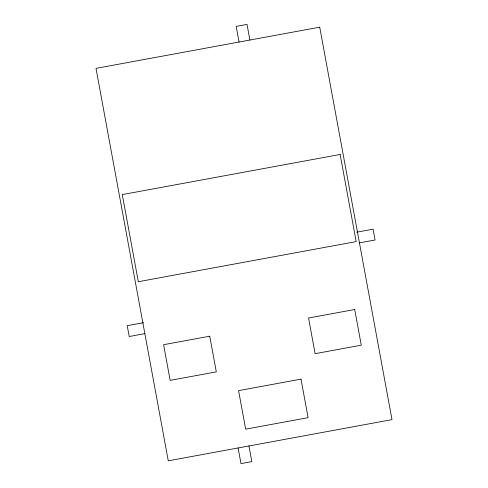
<?xml version="1.0" encoding="UTF-8"?>
<svg xmlns="http://www.w3.org/2000/svg" width="488" height="488" viewBox="0 0 488 488"><rect width="100%" height="100%" fill="white"/><g stroke="black" fill="none" stroke-linecap="round" stroke-linejoin="round"><path stroke-width="0.73" d="M356.746 232.178L373.088 229.171L375.083 240.004L359.449 242.884M143.564 322.672L127.228 325.679L129.222 336.519L144.857 333.639M249.893 40.034L247.013 24.4L236.18 26.395L239.059 42.029M248.941 445.971L251.82 461.605L240.987 463.6L238.107 447.966M319.725 27.175L96.002 68.375L168.275 460.825L391.998 419.625L319.725 27.175M340.136 154.464L122.281 194.59L138.324 281.716L356.179 241.597L340.136 154.464M209.742 336.201L163.59 344.699L170.159 380.372L216.312 371.874L209.742 336.201M354.709 309.508L308.55 318.005L315.12 353.678L361.279 345.181L354.709 309.508M301.011 379.139L238.571 390.638L245.665 429.159L308.105 417.661L301.011 379.139"/></g></svg>
